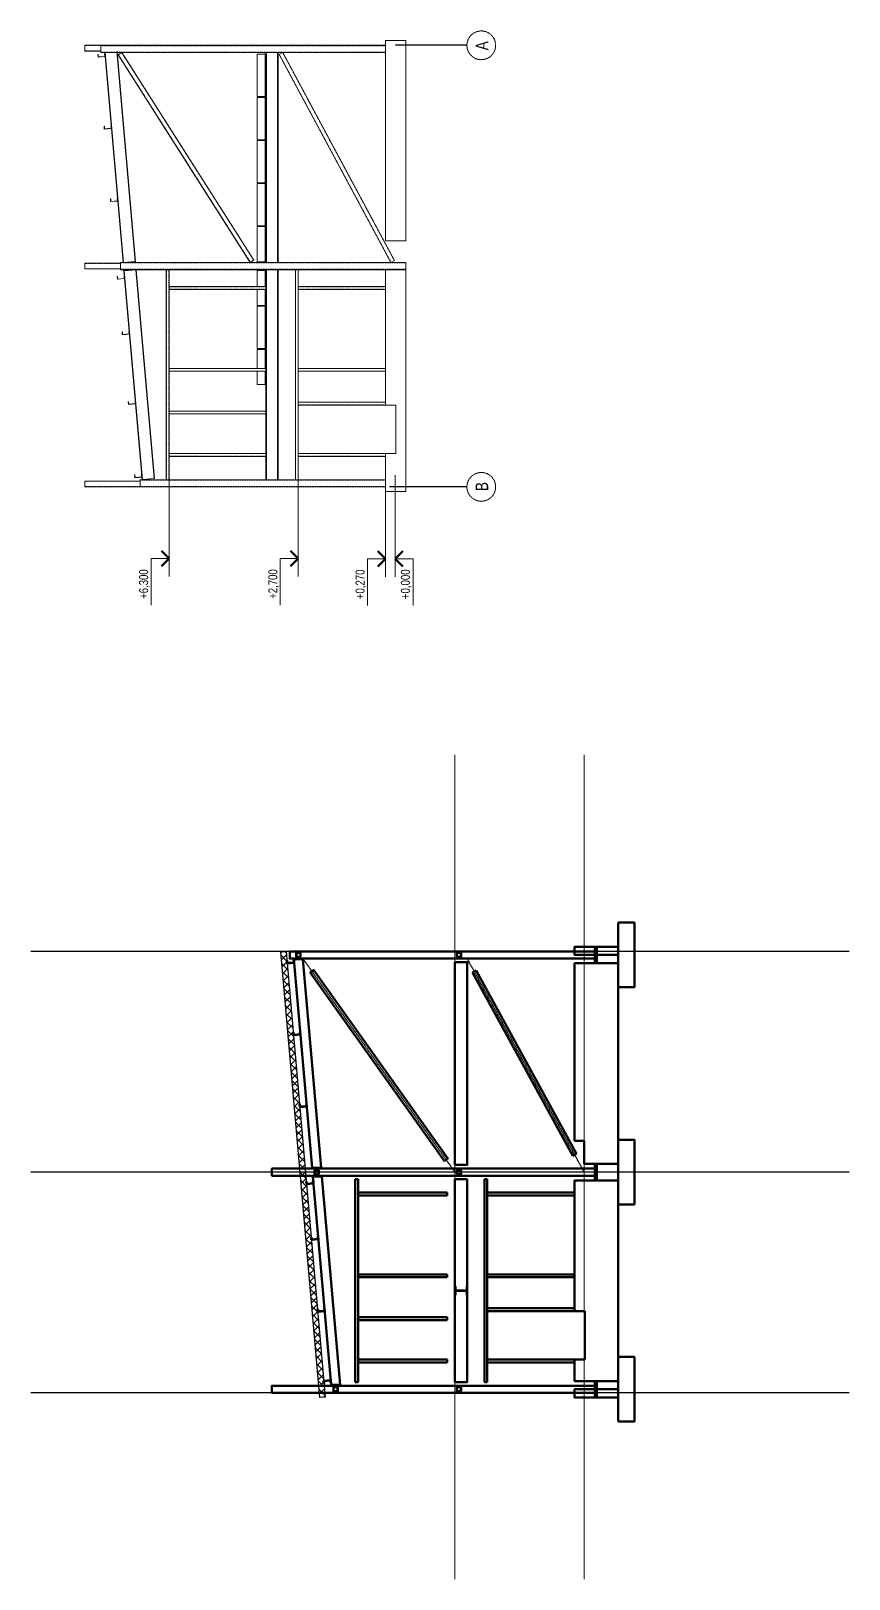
# Model space of a CAD drawing. Header units: millimetres. Extents: x 1117013 to 3394463, y -717780 to -102922.
# Drawn here: x 1346605 to 1369398, y -635615 to -592490 of the extents above; entities that cross this region are included whole.
import ezdxf

# ---------------------------------------------------------------- set-up
doc = ezdxf.new("R2010")
doc.units = ezdxf.units.MM
for name, pattern in [('ADSK_Линия сетки', [21, 12, -3, 3, -3]), ('ADSK_Невидимые', [5, 3, -2]), ('CENTERX2', [4, 2.5, -0.5, 0.5, -0.5]), ('осевая', [18.05, 14.6, -1.15, 1.15, -1.15])]:
    doc.linetypes.add(name, pattern=pattern)
for name, color, linetype, lineweight in [('0003-Основная тонкая 0.13', 9, 'Continuous', 13), ('0004-Осевая', 4, 'осевая', 25), ('01-Основная толстая', 7, 'Continuous', 50), ('Аннотация', 7, 'Continuous', 20), ('Каркас', 7, 'Continuous', 18), ('Несущие колонны', 7, 'Continuous', 18), ('Отметки', 7, 'Continuous', 9), ('СО_10_фунд балки', 7, 'Continuous', 50), ('СО_10_фундаменты', 7, 'Continuous', 50), ('СО_20_связи', 7, 'Continuous', 50), ('СО_20_фахверки', 7, 'Continuous', 50), ('Стены', 7, 'Continuous', 18)]:
    doc.layers.add(name, color=color, linetype=linetype, lineweight=lineweight)
doc.layers.add('Оси', color=1, linetype='CENTERX2')
doc.styles.add('Century Gothic', font='GOTHIC.TTF', dxfattribs={"width": 0.8, "height": 250})
doc.styles.add('Century Gothic_1', font='GOTHIC.TTF', dxfattribs={"width": 0.8, "height": 500})

# ---------------------------------------------------------------- blocks, each defined once
blk = doc.blocks.new('CF411500')
for p, q in [((0, 0), (0, 200)), ((0, 200), (76, 200)), ((76, 0), (0, 0)), ((12, 21.5), (12, 178.5)), ((72, 188), (21.5, 188)), ((72, 12), (21.5, 12)), ((76, 200), (76, 192)), ((76, 8), (76, 0))]:
    blk.add_line(p, q)
for centre, radius, start, end in [((21.5, 178.5), 9.5, 90, 180), ((21.5, 21.5), 9.5, 180, 270), ((72, 192), 4, 270, 0), ((72, 8), 4, 0, 90)]:
    blk.add_arc(centre, radius, start, end)
blk = doc.blocks.new('APF135500')
for p, q in [((-125, 326), (-125, 340)), ((-125, 340), (125, 340)), ((-26, 326), (-125, 326)), ((-125, 0), (-125, 14)), ((-125, 14), (-26, 14)), ((125, 0), (-125, 0)), ((-6, 34), (-6, 306)), ((6, 34), (6, 306)), ((125, 326), (26, 326)), ((26, 14), (125, 14)), ((125, 340), (125, 326)), ((125, 14), (125, 0))]:
    blk.add_line(p, q)
for centre, start, end in [((-26, 306), 0, 90), ((-26, 34), 270, 0), ((26, 306), 90, 180), ((26, 34), 180, 270)]:
    blk.add_arc(centre, 20, start, end)
blk.add_point((0, 170))
blk = doc.blocks.new('TPRF1369500')
for p, q in [((0, 9.6), (0, 110.4)), ((4, 9.6), (4, 110.4)), ((9.6, 120), (110.4, 120)), ((9.6, 116), (110.4, 116)), ((110.4, 4), (9.6, 4)), ((110.4, 0), (9.6, 0)), ((116, 9.6), (116, 110.4)), ((120, 9.6), (120, 110.4))]:
    blk.add_line(p, q)
for centre, radius, start, end in [((9.6, 110.4), 9.6, 90, 180), ((9.6, 9.6), 9.6, 180, 270), ((9.6, 110.4), 5.6, 90, 180), ((9.6, 9.6), 5.6, 180, 270), ((110.4, 110.4), 9.6, 0, 90), ((110.4, 110.4), 5.6, 0, 90), ((110.4, 9.6), 5.6, 270, 0), ((110.4, 9.6), 9.6, 270, 0)]:
    blk.add_arc(centre, radius, start, end)
blk = doc.blocks.new('ADSK_КолоннаНесущая_Труба_ГОСТ 30245-2003 - 200x200x10-1059750-КР_DWG_Ф_В-А')
at = {"layer": 'Несущие колонны'}
for p, q in [((-12300, 7100), (-12100, 7100)), ((-12300, 270), (-12300, 7100)), ((-12100, 270), (-12100, 7100))]:
    blk.add_line(p, q, dxfattribs=at)
at = {"layer": 'Несущие колонны', "linetype": 'ADSK_Невидимые'}
for p, q in [((-12290, 7100), (-12290, 270)), ((-12110, 7100), (-12110, 270))]:
    blk.add_line(p, q, dxfattribs=at)
blk = doc.blocks.new('ADSK_КолоннаНесущая_Труба_ГОСТ 30245-2003 - 200x200x10-1068426-КР_DWG_Ф_В-А')
at = {"layer": 'Несущие колонны'}
for p, q in [((-200, 8200), (0, 8200)), ((-200, 8200), (-200, 8089)), ((0, 8200), (0, 270)), ((-200, 8080), (-200, 7750)), ((-200, 7741), (-200, 270))]:
    blk.add_line(p, q, dxfattribs=at)
at = {"layer": 'Несущие колонны', "linetype": 'ADSK_Невидимые'}
for p, q in [((-190, 8200), (-190, 7751)), ((-10, 8200), (-10, 270)), ((-190, 7742), (-190, 270))]:
    blk.add_line(p, q, dxfattribs=at)
blk = doc.blocks.new('ADSK_КолоннаНесущая_Труба_ГОСТ 30245-2003 - 200x200x10-1059764-КР_DWG_Ф_В-А')
at = {"layer": 'Несущие колонны'}
for p, q in [((-6250, 7650), (-6050, 7650)), ((-6250, 7650), (-6250, 270)), ((-6050, 7650), (-6050, -300)), ((-6050, -300), (-6250, -300))]:
    blk.add_line(p, q, dxfattribs=at)
at = {"layer": 'Несущие колонны', "linetype": 'ADSK_Невидимые'}
for p, q in [((-6240, 7650), (-6240, -300)), ((-6060, 7650), (-6060, -300))]:
    blk.add_line(p, q, dxfattribs=at)
blk = doc.blocks.new('___Двутавр типа Ш _СТО АСЧМ 20-93__ Балка - 35Ш2-1101853-КР_DWG_Ф_В-А')
at = {"layer": 'Каркас'}
for p, q in [((-12100, 3600), (-11450, 3600)), ((-12100, 3586), (-6250, 3586)), ((-11370, 3600), (-10270, 3600)), ((-10190, 3600), (-9080, 3600)), ((-9000, 3600), (-6800, 3600)), ((-6720, 3600), (-6250, 3600)), ((-6050, 3600), (-200, 3600)), ((-6050, 3586), (-200, 3586)), ((-12100, 3274), (-6250, 3274)), ((-12100, 3260), (-6250, 3260)), ((-6050, 3274), (-200, 3274)), ((-6050, 3260), (-200, 3260))]:
    blk.add_line(p, q, dxfattribs=at)
blk = doc.blocks.new('___Двутавр типа Б _СТО АСЧМ 20-93__ Балка - 35Б1-1101856-КР_DWG_Ф_В-А')
at = {"layer": 'Каркас'}
for p, q in [((-6280, 7557), (-12100, 7047)), ((-6279, 7548), (-12099, 7038)), ((-6280, 7557), (-6279, 7548)), ((-6279, 7548), (-6251, 7221)), ((-12099, 7038), (-12100, 7047)), ((-12071, 6712), (-12099, 7038)), ((-12071, 6712), (-6251, 7221)), ((-6250, 7212), (-12070, 6703)), ((-6251, 7221), (-6250, 7212)), ((-12070, 6703), (-12071, 6712))]:
    blk.add_line(p, q, dxfattribs=at)
blk = doc.blocks.new('___Двутавр типа Б _СТО АСЧМ 20-93__ Балка - 35Б1-1101857-КР_DWG_Ф_В-А')
at = {"layer": 'Каркас'}
for p, q in [((-200, 8089), (-6050, 7577)), ((-199, 8080), (-6049, 7568)), ((-200, 8089), (-199, 8080)), ((-6049, 7568), (-6050, 7577)), ((-6021, 7241), (-6049, 7568)), ((-6021, 7241), (-171, 7753)), ((-170, 7744), (-6020, 7232)), ((-171, 7753), (-170, 7744)), ((-6020, 7232), (-6021, 7241))]:
    blk.add_line(p, q, dxfattribs=at)
blk = doc.blocks.new('SK_ПлитаПерекрытия_Пустотная - ПК 68-10-8-778110-КР_DWG_Ф_В-А')
at = {"layer": 'Каркас'}
for p, q in [((-6800, 3840), (-7250, 3840)), ((-7250, 3840), (-7250, 3620)), ((-7250, 3620), (-6800, 3620)), ((-6270, 3840), (-6720, 3840)), ((-6720, 3620), (-6270, 3620)), ((-6270, 3620), (-6270, 3840))]:
    blk.add_line(p, q, dxfattribs=at)
blk = doc.blocks.new('SK_ПлитаПерекрытия_Пустотная - ПК 68-10-8-778403-КР_DWG_Ф_В-А')
at = {"layer": 'Каркас'}
for p, q in [((-6030, 3840), (-6030, 3620)), ((-5050, 3840), (-6030, 3840)), ((-6030, 3620), (-5050, 3620)), ((-5050, 3620), (-5050, 3840))]:
    blk.add_line(p, q, dxfattribs=at)
blk = doc.blocks.new('SK_ПлитаПерекрытия_Пустотная - ПК 68-10-8-V1-КР_DWG_Ф_В-А')
at = {"layer": 'Каркас'}
for p, q in [((-9080, 3840), (-9450, 3840)), ((-9450, 3840), (-9450, 3620)), ((-9450, 3620), (-9080, 3620)), ((-8470, 3840), (-9000, 3840)), ((-9000, 3620), (-8470, 3620)), ((-8470, 3620), (-8470, 3840))]:
    blk.add_line(p, q, dxfattribs=at)
blk = doc.blocks.new('SK_ПлитаПерекрытия_Пустотная - ПК 68-12-8-777867-КР_DWG_Ф_В-А')
at = {"layer": 'Каркас'}
for p, q in [((-7270, 3840), (-8450, 3840)), ((-8450, 3840), (-8450, 3620)), ((-8450, 3620), (-7270, 3620)), ((-7270, 3620), (-7270, 3840))]:
    blk.add_line(p, q, dxfattribs=at)
blk = doc.blocks.new('SK_ПлитаПерекрытия_Пустотная - ПК 68-12-8-778387-КР_DWG_Ф_В-А')
at = {"layer": 'Каркас'}
for p, q in [((-1430, 3840), (-1430, 3620)), ((-250, 3840), (-1430, 3840)), ((-1430, 3620), (-250, 3620)), ((-250, 3620), (-250, 3840))]:
    blk.add_line(p, q, dxfattribs=at)
blk = doc.blocks.new('ADSK_Балка_Труба_ГОСТ 30245-2003 - 80x80x5-1059783-КР_DWG_Ф_В-А')
at = {"layer": 'Каркас'}
for p, q in [((-12100, 2700), (-12100, 2780)), ((-6250, 2780), (-12100, 2780)), ((-6250, 2700), (-12100, 2700)), ((-6250, 2780), (-6250, 2700))]:
    blk.add_line(p, q, dxfattribs=at)
at = {"layer": 'Каркас', "linetype": 'ADSK_Невидимые'}
for p, q in [((-6250, 2775), (-12100, 2775)), ((-6250, 2705), (-12100, 2705))]:
    blk.add_line(p, q, dxfattribs=at)
blk = doc.blocks.new('ADSK_КолоннаНесущая_Труба_ГОСТ 30245-2003 - 80x80x4-1059834-КР_DWG_Ф_В-А')
at = {"layer": 'Несущие колонны', "linetype": 'ADSK_Невидимые'}
for p, q in [((-9076, 2700), (-9076, 270)), ((-9004, 2700), (-9004, 270))]:
    blk.add_line(p, q, dxfattribs=at)
blk = doc.blocks.new('ADSK_КолоннаНесущая_Труба_ГОСТ 30245-2003 - 160x160x6-888300-КР_DWG_Ф_В-А')
at = {"layer": 'Несущие колонны'}
for p, q in [((-12300, 8650), (-12140, 8650)), ((-12300, 7100), (-12300, 8650)), ((-12140, 7100), (-12140, 8650)), ((-12140, 7100), (-12300, 7100))]:
    blk.add_line(p, q, dxfattribs=at)
at = {"layer": 'Несущие колонны', "linetype": 'ADSK_Невидимые'}
for p, q in [((-12294, 8650), (-12294, 7100)), ((-12146, 8650), (-12146, 7100))]:
    blk.add_line(p, q, dxfattribs=at)
blk = doc.blocks.new('ADSK_КолоннаНесущая_Труба_ГОСТ 30245-2003 - 160x160x6-1068432-КР_DWG_Ф_В-А')
at = {"layer": 'Несущие колонны'}
for p, q in [((-160, 8650), (0, 8650)), ((-160, 8650), (-160, 8200)), ((0, 8650), (0, 8200)), ((0, 8200), (-160, 8200))]:
    blk.add_line(p, q, dxfattribs=at)
at = {"layer": 'Несущие колонны', "linetype": 'ADSK_Невидимые'}
for p, q in [((-154, 8650), (-154, 8200)), ((-6, 8650), (-6, 8200))]:
    blk.add_line(p, q, dxfattribs=at)
blk = doc.blocks.new('ADSK_КолоннаНесущая_Труба_ГОСТ 30245-2003 - 160x160x6-888264-КР_DWG_Ф_В-А')
at = {"layer": 'Несущие колонны'}
for p, q in [((-6230, 8650), (-6070, 8650)), ((-6230, 8650), (-6230, 7650)), ((-6070, 8650), (-6070, 7650)), ((-6070, 7650), (-6230, 7650))]:
    blk.add_line(p, q, dxfattribs=at)
at = {"layer": 'Несущие колонны', "linetype": 'ADSK_Невидимые'}
for p, q in [((-6224, 8650), (-6224, 7650)), ((-6076, 8650), (-6076, 7650))]:
    blk.add_line(p, q, dxfattribs=at)
blk = doc.blocks.new('ADSK_КолоннаНесущая_Труба_ГОСТ 30245-2003 - 80x80x4-1084226-КР_DWG_Ф_В-А')
at = {"layer": 'Несущие колонны', "linetype": 'ADSK_Невидимые'}
for p, q in [((-9076, 6300), (-9076, 3600)), ((-9004, 6300), (-9004, 3600))]:
    blk.add_line(p, q, dxfattribs=at)
blk = doc.blocks.new('ADSK_Балка_Швеллер_ПолкиПараллельные_ГОСТ8240-97 - 20П-1102076-КР_DWG_Ф_В-А')
at = {"layer": 'Каркас'}
for p, q in [((-11970, 7260), (-12046, 7253)), ((-12046, 7253), (-12028, 7054)), ((-12040, 7244), (-11969, 7251)), ((-12024, 7063), (-12040, 7244)), ((-11953, 7069), (-12024, 7063)), ((-11969, 7251), (-11970, 7260)), ((-11953, 7060), (-11953, 7069))]:
    blk.add_line(p, q, dxfattribs=at)
blk = doc.blocks.new('ADSK_Балка_Швеллер_ПолкиПараллельные_ГОСТ8240-97 - 20П-1102077-КР_DWG_Ф_В-А')
at = {"layer": 'Каркас'}
for p, q in [((-9928, 7438), (-10004, 7432)), ((-10004, 7432), (-9986, 7232)), ((-9998, 7423), (-9927, 7429)), ((-9982, 7242), (-9998, 7423)), ((-9927, 7429), (-9928, 7438)), ((-9911, 7248), (-9982, 7242)), ((-9910, 7239), (-9911, 7248))]:
    blk.add_line(p, q, dxfattribs=at)
blk = doc.blocks.new('ADSK_Балка_Швеллер_ПолкиПараллельные_ГОСТ8240-97 - 20П-1102078-КР_DWG_Ф_В-А')
at = {"layer": 'Каркас'}
for p, q in [((-7985, 7608), (-8061, 7602)), ((-8061, 7602), (-8044, 7402)), ((-8055, 7593), (-7984, 7599)), ((-8039, 7412), (-8055, 7593)), ((-7969, 7418), (-8039, 7412)), ((-7984, 7599), (-7985, 7608)), ((-7968, 7409), (-7969, 7418))]:
    blk.add_line(p, q, dxfattribs=at)
blk = doc.blocks.new('ADSK_Балка_Швеллер_ПолкиПараллельные_ГОСТ8240-97 - 20П-1102079-КР_DWG_Ф_В-А')
at = {"layer": 'Каркас'}
for p, q in [((-6441, 7743), (-6517, 7737)), ((-6517, 7737), (-6499, 7537)), ((-6511, 7728), (-6440, 7734)), ((-6495, 7547), (-6511, 7728)), ((-6425, 7553), (-6495, 7547)), ((-6440, 7734), (-6441, 7743)), ((-6424, 7544), (-6425, 7553))]:
    blk.add_line(p, q, dxfattribs=at)
blk = doc.blocks.new('ADSK_Балка_Швеллер_ПолкиПараллельные_ГОСТ8240-97 - 20П-1102080-КР_DWG_Ф_В-А')
at = {"layer": 'Каркас'}
for p, q in [((-4279, 7932), (-4355, 7926)), ((-4355, 7926), (-4338, 7727)), ((-4349, 7917), (-4279, 7923)), ((-4333, 7736), (-4349, 7917)), ((-4279, 7923), (-4279, 7932)), ((-4263, 7742), (-4333, 7736)), ((-4262, 7733), (-4263, 7742))]:
    blk.add_line(p, q, dxfattribs=at)
blk = doc.blocks.new('ADSK_Балка_Швеллер_ПолкиПараллельные_ГОСТ8240-97 - 20П-1102081-КР_DWG_Ф_В-А')
at = {"layer": 'Каркас'}
for p, q in [((-2257, 8109), (-2333, 8103)), ((-2333, 8103), (-2315, 7903)), ((-2327, 8094), (-2256, 8100)), ((-2311, 7913), (-2327, 8094)), ((-2241, 7919), (-2311, 7913)), ((-2256, 8100), (-2257, 8109)), ((-2240, 7910), (-2241, 7919))]:
    blk.add_line(p, q, dxfattribs=at)
blk = doc.blocks.new('ADSK_Балка_Швеллер_ПолкиПараллельные_ГОСТ8240-97 - 20П-1102082-КР_DWG_Ф_В-А')
at = {"layer": 'Каркас'}
for p, q in [((-255, 8285), (-331, 8278)), ((-331, 8278), (-313, 8079)), ((-325, 8269), (-254, 8276)), ((-309, 8088), (-325, 8269)), ((-254, 8276), (-255, 8285)), ((-238, 8094), (-309, 8088)), ((-237, 8085), (-238, 8094))]:
    blk.add_line(p, q, dxfattribs=at)
blk = doc.blocks.new('ADSK_Балка_Труба_ГОСТ 30245-2003 - 120x120x5-1109382-КР_DWG_Ф_В-А')
at = {"layer": 'Каркас'}
for p, q in [((-257, 3234), (-6050, 122)), ((-5993, 16), (-200, 3128)), ((-257, 3234), (-200, 3128)), ((-5993, 16), (-6050, 122))]:
    blk.add_line(p, q, dxfattribs=at)
at = {"layer": 'Каркас', "linetype": 'ADSK_Невидимые'}
for p, q in [((-6048, 117), (-254, 3229)), ((-5996, 21), (-202, 3133))]:
    blk.add_line(p, q, dxfattribs=at)
blk = doc.blocks.new('ADSK_Балка_Труба_ГОСТ 30245-2003 - 120x120x5-1109531-КР_DWG_Ф_В-А')
at = {"layer": 'Каркас'}
for p, q in [((-264, 7716), (-6050, 4035)), ((-5986, 3934), (-200, 7615)), ((-264, 7716), (-200, 7615)), ((-5986, 3934), (-6050, 4035))]:
    blk.add_line(p, q, dxfattribs=at)
at = {"layer": 'Каркас', "linetype": 'ADSK_Невидимые'}
for p, q in [((-6047, 4031), (-262, 7712)), ((-5988, 3938), (-203, 7619))]:
    blk.add_line(p, q, dxfattribs=at)
blk = doc.blocks.new('Ось сетки - Круг_Ø8 мм-6577-КР_DWG_Ф_В-А')
at = {"layer": 'Оси', "lineweight": 20}
for start, end in [(360, 180), (180, 360)]:
    blk.add_arc((0, -2400), 400, start, end, dxfattribs=at)
blk = doc.blocks.new('Высотные отметки - Стрелка вверх-5091-КР_DWG_Ф_В-А')
at = {"layer": 'Аннотация'}
for p, q in [((-14299, 6800), (-15599, 6800)), ((-14299, 6300), (-14299, 6800)), ((-13999, 6300), (-14799, 6300))]:
    blk.add_line(p, q, dxfattribs=at)
at = {"layer": 'Аннотация', "lineweight": 50}
for q in [(-14511, 6512), (-14086, 6512)]:
    blk.add_line((-14299, 6300), q, dxfattribs=at)
blk = doc.blocks.new('Высотные отметки - Стрелка вниз-5092-КР_DWG_Ф_В-А')
at = {"layer": 'Аннотация'}
for p, q in [((-14003, 0), (-14803, 0)), ((-14303, 0), (-14303, -500)), ((-14303, -500), (-15603, -500))]:
    blk.add_line(p, q, dxfattribs=at)
at = {"layer": 'Аннотация', "lineweight": 50}
for q in [(-14515, -212), (-14091, -212)]:
    blk.add_line((-14303, 0), q, dxfattribs=at)

msp = doc.modelspace()

# ---------------------------------------------------------------- hatches: boundary and pattern name
at = {"layer": '0003-Основная тонкая 0.13', "lineweight": 9}
h = msp.add_hatch(dxfattribs=at)
h.set_pattern_fill('FP_1', color=256, angle=90, style=0, pattern_type=2)
h.set_pattern_definition([(135, (1362019.04, -629020.57), (-106.066, -106.066), []), (225, (1362019.04, -629020.57), (106.066, -106.066), [])])
h.paths.add_polyline_path([(1354799.0428, -630549.6989), (1354649.6136, -630562.7723), (1353563.0044, -618142.7723), (1353712.4336, -618129.6989), (1354789.3317, -630438.6996)], flags=0)

# ---------------------------------------------------------------- linework, layer by layer
at = {"layer": '0003-Основная тонкая 0.13', "lineweight": 30}
for p, q in [((1353563.0044, -618142.7723), (1353712.4336, -618129.6989)), ((1354649.6136, -630562.7723), (1353563.0044, -618142.7723)), ((1353712.4336, -618129.6989), (1354799.0428, -630549.6989)), ((1354799.0428, -630549.6989), (1354649.6136, -630562.7723))]:
    msp.add_line(p, q, dxfattribs=at)
at = {"layer": '0003-Основная тонкая 0.13'}
for points in [[(1358419.0428, -635615.3453), (1358419.0428, -612657.0424)], [(1362019.0428, -635615.3453), (1362019.0428, -612657.0424)]]:
    msp.add_lwpolyline(points, dxfattribs=at)
at = {"layer": '0004-Осевая'}
for points in [[(1369398.1242, -618129.6989), (1346604.6606, -618129.6989)], [(1358419.0428, -624279.6989), (1354179.6427, -618329.6989)], [(1362019.0428, -624279.6989), (1358759.0428, -618329.6989)], [(1369398.1242, -624279.6989), (1346604.6606, -624279.6989)], [(1369398.1242, -630429.6989), (1346604.6606, -630429.6989)]]:
    msp.add_lwpolyline(points, dxfattribs=at)
at = {"layer": '01-Основная толстая'}
for points in [[(1362319.0428, -618129.6989), (1353814.8671, -618129.6989), (1353814.8671, -618329.6989), (1362319.0428, -618329.6989), (1362319.0428, -618129.6989)], [(1354440.7543, -624159.6989), (1353932.4451, -618349.6989)], [(1353932.4451, -618349.6989), (1354181.3924, -618349.6989)], [(1354181.3924, -618349.6989), (1354689.7016, -624159.6989)], [(1362319.0428, -618029.6989), (1362319.0428, -618429.6989)], [(1358419.0428, -618429.6989), (1358759.0428, -618429.6989), (1358759.0428, -624079.6989), (1358419.0428, -624079.6989), (1358419.0428, -618429.6989)], [(1362319.0428, -624179.6989), (1353319.0428, -624179.6989), (1353319.0428, -624379.6989), (1362319.0428, -624379.6989), (1362319.0428, -624179.6989)], [(1354440.7543, -624159.6989), (1354689.7016, -624159.6989)], [(1354970.0607, -630209.6989), (1354461.7515, -624399.6989), (1354710.6989, -624399.6989)], [(1354710.6989, -624399.6989), (1355219.008, -630209.6989)], [(1362319.0428, -624079.6989), (1362319.0428, -624479.6989)], [(1358419.0428, -624479.6989), (1358759.0428, -624479.6989)], [(1358759.0428, -624479.6989), (1358759.0428, -630129.6989), (1358419.0428, -630129.6989), (1358419.0428, -624479.6989)], [(1362319.0428, -630229.6989), (1353319.0428, -630229.6989), (1353319.0428, -630429.6989), (1362319.0428, -630429.6989), (1362319.0428, -630229.6989)], [(1354970.0607, -630209.6989), (1355219.008, -630209.6989)], [(1362319.0428, -630129.6989), (1362319.0428, -630529.6989)]]:
    msp.add_lwpolyline(points, dxfattribs=at)
at = {"layer": 'Каркас'}
for p, q in [((1355639.0428, -624479.6989), (1355719.0428, -624479.6989)), ((1359239.0428, -624479.6989), (1359319.0428, -624479.6989)), ((1355719.0428, -630129.6989), (1355639.0428, -630129.6989)), ((1359319.0428, -630129.6989), (1359239.0428, -630129.6989))]:
    msp.add_line(p, q, dxfattribs=at)
at = {"layer": 'Несущие колонны'}
for p, q in [((1350451.5362, -599690.4676), (1350451.5362, -599610.4676)), ((1350451.5362, -599610.4676), (1353151.5362, -599610.4676)), ((1350451.5362, -599690.4676), (1353151.5362, -599690.4676)), ((1353151.5362, -599610.4676), (1353151.5362, -599690.4676)), ((1354051.5362, -599690.4676), (1354051.5362, -599610.4676)), ((1354051.5362, -599610.4676), (1356481.5362, -599610.4676)), ((1354051.5362, -599690.4676), (1356481.5362, -599690.4676)), ((1350451.5362, -601970.4676), (1350451.5362, -601890.4676)), ((1350451.5362, -601890.4676), (1353151.5362, -601890.4676)), ((1350451.5362, -601970.4676), (1353151.5362, -601970.4676)), ((1353151.5362, -601890.4676), (1353151.5362, -601970.4676)), ((1354051.5362, -601970.4676), (1354051.5362, -601890.4676)), ((1354051.5362, -601890.4676), (1356481.5362, -601890.4676)), ((1354051.5362, -601970.4676), (1356481.5362, -601970.4676)), ((1354051.5362, -602910.4676), (1354051.5362, -602830.4676)), ((1354051.5362, -602830.4676), (1356481.5362, -602830.4676)), ((1350451.5362, -603160.4676), (1350451.5362, -603080.4676)), ((1350451.5362, -603080.4676), (1353151.5362, -603080.4676)), ((1350451.5362, -603160.4676), (1353151.5362, -603160.4676)), ((1353151.5362, -603080.4676), (1353151.5362, -603160.4676)), ((1354051.5362, -602910.4676), (1356481.5362, -602910.4676)), ((1350451.5362, -604340.4676), (1350451.5362, -604260.4676)), ((1350451.5362, -604260.4676), (1353151.5362, -604260.4676)), ((1350451.5362, -604340.4676), (1353151.5362, -604340.4676)), ((1353151.5362, -604260.4676), (1353151.5362, -604340.4676)), ((1354051.5362, -604340.4676), (1354051.5362, -604260.4676)), ((1354051.5362, -604260.4676), (1356481.5362, -604260.4676)), ((1354051.5362, -604340.4676), (1356481.5362, -604340.4676))]:
    msp.add_line(p, q, dxfattribs=at)
at = {"layer": 'Оси', "linetype": 'ADSK_Линия сетки'}
for p, q in [((1358751.5362, -592890.4676), (1356751.5362, -592890.4676)), ((1358751.5362, -605190.4676), (1356591.2648, -605190.4676))]:
    msp.add_line(p, q, dxfattribs=at)
at = {"layer": 'Отметки', "lineweight": 20}
for p, q in [((1350451.5362, -603851.2051), (1350451.5362, -607189.0426)), ((1354051.5362, -603802.3976), (1354051.5362, -607187.6241)), ((1356481.5362, -604774.0556), (1356481.5362, -605542.7407)), ((1356751.5362, -604866.2371), (1356751.5362, -605877.26)), ((1356481.5362, -605542.7407), (1356481.5362, -607195.0223)), ((1356751.5362, -605877.26), (1356751.5362, -607193.1572))]:
    msp.add_line(p, q, dxfattribs=at)
at = {"layer": 'СО_10_фунд балки'}
for p, q in [((1361749.0428, -628149.6989), (1362039.0428, -628149.6989)), ((1362039.0428, -628149.6989), (1362039.0428, -629499.6989)), ((1362039.0428, -629499.6989), (1361749.0428, -629499.6989))]:
    msp.add_line(p, q, dxfattribs=at)
for points in [[(1362969.0428, -618229.6989), (1362969.0428, -617999.6989), (1361749.0428, -617999.6989), (1361749.0428, -618229.6989), (1362969.0428, -618229.6989)], [(1362969.0422, -624049.6989), (1362969.0428, -618459.6989), (1361749.0428, -618459.6989), (1361749.0423, -623411.6874)], [(1361749.0423, -623411.6874), (1362019.0428, -623411.6874), (1362019.0428, -624049.6989)], [(1362019.0428, -624049.6989), (1362969.0422, -624049.6989)], [(1362969.0422, -630099.6989), (1362969.0428, -624509.6989), (1361749.0428, -624509.6989), (1361749.0425, -628149.6989)], [(1361749.0423, -629499.6989), (1361749.0422, -630099.6989), (1362969.0422, -630099.6989)], [(1362969.0426, -630559.6989), (1362969.0426, -630329.6989), (1361749.0426, -630329.6989), (1361749.0426, -630559.6989), (1362969.0426, -630559.6989)]]:
    msp.add_lwpolyline(points, dxfattribs=at)
at = {"layer": 'СО_10_фундаменты'}
for points in [[(1362969.0428, -617329.6989), (1362969.0428, -619129.6989), (1363419.0428, -619129.6989), (1363419.0428, -617329.6989), (1362969.0428, -617329.6989)], [(1362969.0428, -625179.6989), (1362969.0428, -623379.6989), (1363419.0428, -623379.6989), (1363419.0428, -625179.6989), (1362969.0428, -625179.6989)], [(1362969.0428, -631229.6989), (1362969.0428, -629429.6989), (1363419.0428, -629429.6989), (1363419.0428, -631229.6989), (1362969.0428, -631229.6989)]]:
    msp.add_lwpolyline(points, dxfattribs=at)
for points in [[(1362369.0428, -617999.6989), (1362369.0428, -618459.6989), (1362969.0428, -618459.6989), (1362969.0428, -617999.6989)], [(1362369.0428, -624509.6989), (1362369.0428, -624049.6989), (1362969.0428, -624049.699), (1362969.0428, -624509.699)], [(1362369.0428, -630559.6989), (1362369.0428, -630099.6989), (1362969.0428, -630099.6989), (1362969.0428, -630559.6989)]]:
    msp.add_lwpolyline(points, close=True, dxfattribs=at)
at = {"layer": 'СО_20_связи'}
for points in [[(1358125.3044, -623970.8357), (1354385.5746, -618722.1234), (1354483.3049, -618652.4902), (1358223.0347, -623901.2025), (1358125.3044, -623970.8357)], [(1358903.4703, -618718.1701), (1359008.7094, -618660.5097)], [(1358903.4703, -618718.1701), (1361701.6732, -623825.3196)], [(1359008.7094, -618660.5097), (1361806.9123, -623767.6592)], [(1361701.6732, -623825.3196), (1361806.9123, -623767.6592)]]:
    msp.add_lwpolyline(points, dxfattribs=at)
at = {"layer": 'СО_20_фахверки'}
for p, q in [((1355639.0428, -624479.6989), (1355639.0428, -630129.6989)), ((1355719.0428, -624479.6989), (1355719.0428, -630129.6989)), ((1355719.0428, -624849.6989), (1358199.0428, -624849.6989)), ((1359239.0428, -624479.6989), (1359239.0428, -630129.6989)), ((1359319.0428, -624479.6989), (1359319.0428, -630129.6989)), ((1359319.0428, -624849.6989), (1361749.0428, -624849.6989)), ((1355719.0428, -624929.6989), (1358199.0428, -624929.6989)), ((1359319.0428, -624929.6989), (1361749.0428, -624929.6989)), ((1355719.0428, -627129.6989), (1358199.0428, -627129.6989)), ((1355719.0428, -627209.6989), (1358199.0428, -627209.6989)), ((1359319.0428, -627129.6989), (1361749.0428, -627129.6989)), ((1359319.0428, -627209.6989), (1361749.0428, -627209.6989)), ((1355719.0428, -628319.6989), (1358199.0428, -628319.6989)), ((1359319.0428, -628069.6989), (1361749.0428, -628069.6989)), ((1359319.0428, -628149.6989), (1361749.0428, -628149.6989)), ((1355719.0428, -628399.6989), (1358199.0428, -628399.6989)), ((1355719.0428, -629499.6989), (1358199.0428, -629499.6989)), ((1355719.0428, -629579.6989), (1358199.0428, -629579.6989)), ((1359319.0428, -629499.6989), (1361749.0428, -629499.6989)), ((1359319.0428, -629579.6989), (1361749.0428, -629579.6989))]:
    msp.add_line(p, q, dxfattribs=at)
for points in [[(1355639.0428, -624479.6989), (1355719.0428, -624479.6989)], [(1358199.0428, -624929.6989), (1358199.0428, -624849.6989)], [(1359239.0428, -624479.6989), (1359319.0428, -624479.6989)], [(1361749.0428, -624929.6989), (1361749.0428, -624849.6989)], [(1358199.0428, -627209.6989), (1358199.0428, -627129.6989)], [(1361749.0428, -627209.6989), (1361749.0428, -627129.6989)], [(1358199.0428, -628399.6989), (1358199.0428, -628319.6989)], [(1361749.0428, -628149.6989), (1361749.0428, -628069.6989)], [(1358199.0428, -629579.6989), (1358199.0428, -629499.6989)], [(1361749.0428, -629579.6989), (1361749.0428, -629499.6989)], [(1355639.0428, -630129.6989), (1355719.0428, -630129.6989)], [(1359239.0428, -630129.6989), (1359319.0428, -630129.6989)]]:
    msp.add_lwpolyline(points, dxfattribs=at)
at = {"layer": 'Стены'}
for p, q in [((1357051.5362, -592760.4676), (1356481.5362, -592760.4676)), ((1356481.5362, -592760.4676), (1356481.5362, -598340.4676)), ((1357051.5362, -598340.4676), (1357051.5362, -592760.4676)), ((1356481.5362, -598340.4676), (1357051.5362, -598340.4676)), ((1357051.5362, -599140.4676), (1356481.5362, -599140.4676)), ((1356481.5362, -599140.4676), (1356481.5362, -602910.4676)), ((1357051.5362, -605320.4676), (1357051.5362, -599140.4676)), ((1356481.5362, -602910.4676), (1356771.5362, -602910.4676)), ((1356771.5362, -602910.4676), (1356771.5362, -604260.4676)), ((1356771.5362, -604260.4676), (1356481.5362, -604260.4676)), ((1356481.5362, -604260.4676), (1356481.5362, -605320.4676)), ((1357051.5362, -605320.4676), (1356481.5362, -605320.4676))]:
    msp.add_line(p, q, dxfattribs=at)

# ---------------------------------------------------------------- block references
at = {"layer": '01-Основная толстая', "rotation": 94.99999999998761}
for p in [(1353941.2311, -618450.1232), (1354116.2084, -620450.1232), (1354291.1858, -622450.1232), (1354479.2864, -624600.1232), (1354614.8938, -626150.1232), (1354789.8711, -628150.1232)]:
    msp.add_blockref('CF411500', p, dxfattribs=at)
at = {"layer": '01-Основная толстая', "xscale": -1}
for name, p, rotation in [('APF135500', (1358759.0428, -627579.6989), 90), ('CF411500', (1354958.2246, -630074.4124), 94.99999999992805)]:
    msp.add_blockref(name, p, dxfattribs=dict(at, rotation=rotation))
at = {"layer": 'Аннотация', "rotation": 90}
for name in ['Высотные отметки - Стрелка вверх-5091-КР_DWG_Ф_В-А', 'Высотные отметки - Стрелка вниз-5092-КР_DWG_Ф_В-А']:
    msp.add_blockref(name, (1356751.5362, -592890.4676), dxfattribs=at)
at = {"layer": 'Каркас', "rotation": 90}
for name, p in [('ADSK_Балка_Швеллер_ПолкиПараллельные_ГОСТ8240-97 - 20П-1102082-КР_DWG_Ф_В-А', (1356751.5362, -592890.4676)), ('___Двутавр типа Б _СТО АСЧМ 20-93__ Балка - 35Б1-1101857-КР_DWG_Ф_В-А', (1356751.5362, -592890.4676)), ('ADSK_Балка_Труба_ГОСТ 30245-2003 - 120x120x5-1109531-КР_DWG_Ф_В-А', (1356751.5362, -592890.4676)), ('SK_ПлитаПерекрытия_Пустотная - ПК 68-12-8-778387-КР_DWG_Ф_В-А', (1356751.5362, -592890.4676)), ('___Двутавр типа Ш _СТО АСЧМ 20-93__ Балка - 35Ш2-1101853-КР_DWG_Ф_В-А', (1356751.5362, -592890.4676)), ('ADSK_Балка_Труба_ГОСТ 30245-2003 - 120x120x5-1109382-КР_DWG_Ф_В-А', (1356751.5362, -592890.4676)), ('SK_ПлитаПерекрытия_Пустотная - ПК 68-12-8-778387-КР_DWG_Ф_В-А', (1356751.5362, -594090.4676)), ('ADSK_Балка_Швеллер_ПолкиПараллельные_ГОСТ8240-97 - 20П-1102081-КР_DWG_Ф_В-А', (1356751.5362, -592890.4676)), ('SK_ПлитаПерекрытия_Пустотная - ПК 68-12-8-778387-КР_DWG_Ф_В-А', (1356751.5362, -595290.4676)), ('SK_ПлитаПерекрытия_Пустотная - ПК 68-12-8-778387-КР_DWG_Ф_В-А', (1356751.5362, -596490.4676)), ('ADSK_Балка_Швеллер_ПолкиПараллельные_ГОСТ8240-97 - 20П-1102080-КР_DWG_Ф_В-А', (1356751.5362, -592890.4676)), ('SK_ПлитаПерекрытия_Пустотная - ПК 68-10-8-778403-КР_DWG_Ф_В-А', (1356751.5362, -592890.4676)), ('ADSK_Балка_Швеллер_ПолкиПараллельные_ГОСТ8240-97 - 20П-1102079-КР_DWG_Ф_В-А', (1356751.5362, -592890.4676)), ('___Двутавр типа Б _СТО АСЧМ 20-93__ Балка - 35Б1-1101856-КР_DWG_Ф_В-А', (1356751.5362, -592890.4676)), ('ADSK_Балка_Труба_ГОСТ 30245-2003 - 80x80x5-1059783-КР_DWG_Ф_В-А', (1353151.5362, -592890.4676)), ('SK_ПлитаПерекрытия_Пустотная - ПК 68-10-8-778110-КР_DWG_Ф_В-А', (1356751.5362, -592890.4676)), ('ADSK_Балка_Труба_ГОСТ 30245-2003 - 80x80x5-1059783-КР_DWG_Ф_В-А', (1356751.5362, -592890.4676)), ('SK_ПлитаПерекрытия_Пустотная - ПК 68-12-8-777867-КР_DWG_Ф_В-А', (1356751.5362, -592890.4676)), ('ADSK_Балка_Швеллер_ПолкиПараллельные_ГОСТ8240-97 - 20П-1102078-КР_DWG_Ф_В-А', (1356751.5362, -592890.4676)), ('SK_ПлитаПерекрытия_Пустотная - ПК 68-10-8-V1-КР_DWG_Ф_В-А', (1356751.5362, -592890.4676)), ('ADSK_Балка_Швеллер_ПолкиПараллельные_ГОСТ8240-97 - 20П-1102077-КР_DWG_Ф_В-А', (1356751.5362, -592890.4676)), ('ADSK_Балка_Швеллер_ПолкиПараллельные_ГОСТ8240-97 - 20П-1102076-КР_DWG_Ф_В-А', (1356751.5362, -592890.4676))]:
    msp.add_blockref(name, p, dxfattribs=at)
at = {"layer": 'Несущие колонны', "rotation": 90}
for name in ['ADSK_КолоннаНесущая_Труба_ГОСТ 30245-2003 - 160x160x6-1068432-КР_DWG_Ф_В-А', 'ADSK_КолоннаНесущая_Труба_ГОСТ 30245-2003 - 200x200x10-1068426-КР_DWG_Ф_В-А', 'ADSK_КолоннаНесущая_Труба_ГОСТ 30245-2003 - 160x160x6-888264-КР_DWG_Ф_В-А', 'ADSK_КолоннаНесущая_Труба_ГОСТ 30245-2003 - 200x200x10-1059764-КР_DWG_Ф_В-А', 'ADSK_КолоннаНесущая_Труба_ГОСТ 30245-2003 - 160x160x6-888300-КР_DWG_Ф_В-А', 'ADSK_КолоннаНесущая_Труба_ГОСТ 30245-2003 - 200x200x10-1059750-КР_DWG_Ф_В-А']:
    msp.add_blockref(name, (1356751.5362, -592890.4676), dxfattribs=at)
at = {"layer": 'Несущие колонны', "linetype": 'ADSK_Невидимые', "rotation": 90}
for name, p in [('ADSK_КолоннаНесущая_Труба_ГОСТ 30245-2003 - 80x80x4-1084226-КР_DWG_Ф_В-А', (1356751.5362, -590610.4676)), ('ADSK_КолоннаНесущая_Труба_ГОСТ 30245-2003 - 80x80x4-1059834-КР_DWG_Ф_В-А', (1356751.5362, -590610.4676)), ('ADSK_КолоннаНесущая_Труба_ГОСТ 30245-2003 - 80x80x4-1084226-КР_DWG_Ф_В-А', (1356751.5362, -592890.4676)), ('ADSK_КолоннаНесущая_Труба_ГОСТ 30245-2003 - 80x80x4-1059834-КР_DWG_Ф_В-А', (1356751.5362, -592890.4676)), ('ADSK_КолоннаНесущая_Труба_ГОСТ 30245-2003 - 80x80x4-1059834-КР_DWG_Ф_В-А', (1356751.5362, -593830.4676)), ('ADSK_КолоннаНесущая_Труба_ГОСТ 30245-2003 - 80x80x4-1084226-КР_DWG_Ф_В-А', (1356751.5362, -594080.4676)), ('ADSK_КолоннаНесущая_Труба_ГОСТ 30245-2003 - 80x80x4-1084226-КР_DWG_Ф_В-А', (1356751.5362, -595260.4676)), ('ADSK_КолоннаНесущая_Труба_ГОСТ 30245-2003 - 80x80x4-1059834-КР_DWG_Ф_В-А', (1356751.5362, -595260.4676))]:
    msp.add_blockref(name, p, dxfattribs=at)
at = {"layer": 'Оси', "lineweight": 20, "rotation": 90}
for p in [(1356751.5362, -592890.4676), (1356751.5362, -605190.4676)]:
    msp.add_blockref('Ось сетки - Круг_Ø8 мм-6577-КР_DWG_Ф_В-А', p, dxfattribs=at)
at = {"layer": 'Отметки', "lineweight": 20, "rotation": 90}
for p in [(1360351.5362, -592889.0491), (1362781.5362, -592896.4473)]:
    msp.add_blockref('Высотные отметки - Стрелка вверх-5091-КР_DWG_Ф_В-А', p, dxfattribs=at)
at = {"layer": 'СО_20_связи', "xscale": -1, "rotation": 180}
for p in [(1353995.6329, -618169.6989), (1358469.0428, -618169.6989), (1354503.9421, -624219.6989), (1358469.0428, -624219.6989), (1355033.2485, -630269.6989), (1358469.0428, -630269.6989)]:
    msp.add_blockref('TPRF1369500', p, dxfattribs=at)

# ---------------------------------------------------------------- texts
at = {"layer": 'Оси', "char_height": 350, "attachment_point": 1, "rotation": 90, "style": 'Century Gothic'}
for s, insert, width in [('\\fCentury Gothic|b0|i0|c204|p34|;\\W.8;А', (1358993.4664, -593027.7391), 327.0885), ('\\fCentury Gothic|b0|i0|c204|p34|;\\W.8;В', (1358993.4664, -605306.5391), 275.7805)]:
    msp.add_mtext(s, dxfattribs=dict(at, insert=insert, width=width))
at = {"layer": 'Отметки', "lineweight": 20, "char_height": 250, "width": 1014.868888, "attachment_point": 1, "rotation": 90, "line_spacing_factor": 0.984502, "style": 'Century Gothic_1'}
for s, insert in [('+6,300', (1349618.6657, -608311.9046)), ('+2,700', (1353218.6657, -608310.4861)), ('+0,270', (1355648.6657, -608317.8843)), ('+0,000', (1356911.3052, -608316.0192))]:
    msp.add_mtext(s, dxfattribs=dict(at, insert=insert))

doc.saveas('drawing.dxf')
